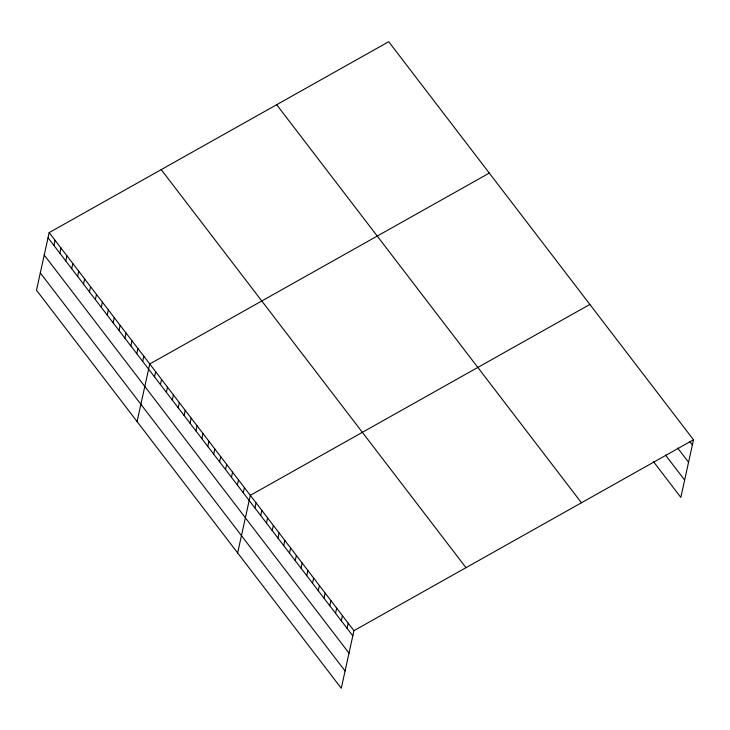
<?xml version="1.0" encoding="UTF-8"?>
<svg xmlns="http://www.w3.org/2000/svg" width="730" height="730" viewBox="0 0 730 730"><rect width="100%" height="100%" fill="white"/><g stroke="black" fill="none" stroke-linecap="round" stroke-linejoin="round"><path stroke-width="1.09" d="M49.166 232.614L36.5 290.221L341.275 688.28L353.94 630.665L693.5 439.779L388.725 41.719L49.166 232.614L353.94 630.665M53.947 245.499L55.078 240.343M59.869 253.228L61.001 248.072M65.782 260.957L66.914 255.801M71.695 268.676L72.827 263.521M77.617 276.405L78.749 271.25M83.53 284.134L84.662 278.979M89.443 291.863L90.584 286.707M95.365 299.583L96.497 294.436M101.278 307.312L102.41 302.156M107.191 315.041L108.332 309.885M113.113 322.769L114.245 317.614M119.026 330.498L120.158 325.343M124.939 338.218L126.08 333.062M130.862 345.947L131.993 340.791M136.775 353.676L137.906 348.52M142.697 361.405L143.828 356.249M137.076 421.584L149.741 363.978L489.301 173.083M154.523 376.853L155.654 371.698M160.445 384.582L161.576 379.427M166.358 392.311L167.489 387.155M172.271 400.04L173.402 394.884M178.193 407.76L179.325 402.613M184.106 415.489L185.237 410.333M190.019 423.217L191.16 418.062M195.941 430.946L197.073 425.791M201.854 438.666L202.986 433.52M207.767 446.395L208.908 441.239M213.689 454.124L214.821 448.968M219.602 461.853L220.734 456.697M225.515 469.582L226.656 464.426M231.437 477.301L232.569 472.155M237.35 485.03L238.482 479.875M243.273 492.759L244.404 487.603M237.651 552.938L250.317 495.332L589.877 304.437M254.943 508.007L256.075 502.851M260.701 515.526L261.833 510.37M266.459 523.045L267.591 517.889M272.208 530.564L273.349 525.408M277.966 538.083L279.106 532.927M283.724 545.602L284.855 540.446M289.481 553.121L290.613 547.965M295.239 560.64L296.371 555.484M300.997 568.15L302.129 563.003M306.755 575.669L307.887 570.522M312.513 583.188L313.644 578.041M318.271 590.707L319.402 585.56M324.02 598.226L325.16 593.079M329.777 605.745L330.918 600.589M335.535 613.264L336.667 608.108M341.293 620.783L342.425 615.627M347.051 628.302L348.183 623.146M693.5 439.779L680.834 497.386L653.332 461.46M689.804 441.586L692.368 444.926M677.686 448.037L688.563 462.236M665.45 455.009L684.64 480.075M276.67 104.719L581.445 502.769M161.221 169.625L465.995 567.675M48.034 237.77L352.809 635.821M44.229 255.08L349.004 653.131M40.305 272.92L345.08 670.97"/></g></svg>
